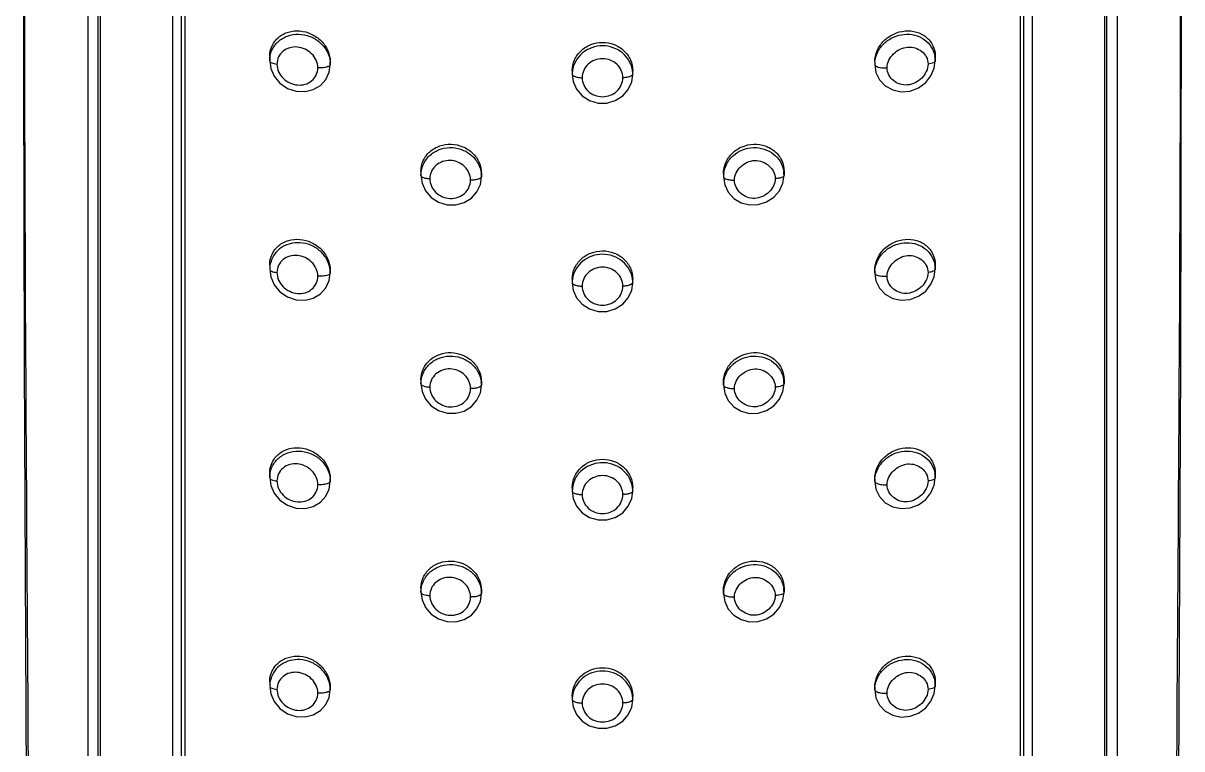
# Model space of a CAD drawing. Extents: x 300 to 2828, y 64 to 1916.
# Drawn here: x 1766.9 to 1824.4, y 1080.9 to 1116.9 of the extents above; entities that cross this region are included whole.
import ezdxf

# ---------------------------------------------------------------- set-up
doc = ezdxf.new("R2010")
doc.units = 0
doc.header["$LTSCALE"] = 10
doc.header["$MEASUREMENT"] = 0
doc.layers.add('DEF_LAYER_ASSEM_MEMBER', color=7, linetype='CONTINUOUS')

msp = doc.modelspace()

# ---------------------------------------------------------------- linework, layer by layer
at = {"layer": 'DEF_LAYER_ASSEM_MEMBER', "color": 7, "linetype": 'Continuous'}
for p, q in [((1770.641, 1048.031), (1770.641, 1132.409)), ((1820.641, 1048.122), (1820.641, 1132.193)), ((1774.759, 1047.203), (1774.759, 1129.128)), ((1774.316, 1127.71), (1774.315, 1047.239)), ((1824.314, 1100.026), (1824.366, 1121.752)), ((1770.729, 1119.593), (1770.729, 1048.153)), ((1820.553, 1048.153), (1820.553, 1119.593)), ((1816.524, 1047.175), (1816.524, 1118.664)), ((1816.968, 1047.239), (1816.967, 1118.679)), ((1779.141, 1115.285), (1779.141, 1115.071)), ((1812.141, 1115.285), (1812.141, 1115.071)), ((1779.139, 1115.071), (1779.139, 1115.071)), ((1779.139, 1115.071), (1779.195, 1114.689)), ((1782.141, 1115.017), (1782.141, 1114.89)), ((1794.141, 1114.577), (1794.141, 1114.403)), ((1797.141, 1114.396), (1797.141, 1114.577)), ((1809.141, 1115.017), (1809.141, 1114.884)), ((1812.09, 1114.698), (1812.143, 1115.071)), ((1812.143, 1115.071), (1812.143, 1115.071)), ((1786.641, 1109.582), (1786.641, 1109.392)), ((1789.641, 1109.478), (1789.641, 1109.322)), ((1801.641, 1109.478), (1801.641, 1109.316)), ((1804.641, 1109.582), (1804.641, 1109.392)), ((1779.141, 1104.946), (1779.141, 1104.731)), ((1812.141, 1104.946), (1812.141, 1104.731)), ((1779.139, 1104.731), (1779.139, 1104.731)), ((1779.139, 1104.731), (1779.195, 1104.349)), ((1782.141, 1104.677), (1782.141, 1104.55)), ((1794.141, 1104.237), (1794.141, 1104.064)), ((1797.141, 1104.056), (1797.141, 1104.237)), ((1809.141, 1104.541), (1809.141, 1104.677)), ((1812.09, 1104.358), (1812.143, 1104.731)), ((1812.143, 1104.731), (1812.143, 1104.731)), ((1786.641, 1099.242), (1786.641, 1099.052)), ((1789.641, 1099.138), (1789.641, 1098.982)), ((1801.641, 1098.975), (1801.641, 1099.138)), ((1804.641, 1099.242), (1804.641, 1099.052)), ((1779.141, 1094.606), (1779.141, 1094.391)), ((1812.141, 1094.606), (1812.141, 1094.391)), ((1779.139, 1094.391), (1779.139, 1094.391)), ((1779.139, 1094.391), (1779.195, 1094.009)), ((1782.141, 1094.337), (1782.141, 1094.21)), ((1794.141, 1093.897), (1794.141, 1093.724)), ((1797.141, 1093.716), (1797.141, 1093.897)), ((1809.141, 1094.201), (1809.141, 1094.337)), ((1812.09, 1094.018), (1812.143, 1094.391)), ((1812.143, 1094.391), (1812.143, 1094.391)), ((1786.641, 1088.903), (1786.641, 1088.712)), ((1789.641, 1088.798), (1789.641, 1088.642)), ((1801.641, 1088.635), (1801.641, 1088.798)), ((1804.641, 1088.903), (1804.641, 1088.712)), ((1779.141, 1084.266), (1779.141, 1084.052)), ((1812.141, 1084.266), (1812.141, 1084.052)), ((1779.139, 1084.052), (1779.139, 1084.051)), ((1779.139, 1084.051), (1779.195, 1083.669)), ((1782.141, 1083.997), (1782.141, 1083.87)), ((1794.141, 1083.557), (1794.141, 1083.384)), ((1797.141, 1083.377), (1797.141, 1083.557)), ((1809.141, 1083.861), (1809.141, 1083.997)), ((1812.09, 1083.678), (1812.143, 1084.051)), ((1812.143, 1084.052), (1812.143, 1084.051))]:
    msp.add_line(p, q, dxfattribs=at)
at = {"layer": 'DEF_LAYER_ASSEM_MEMBER', "color": 9, "linetype": 'Continuous'}
for p, q in [((1770.118, 1119.813), (1770.118, 1048.373)), ((1821.165, 1119.813), (1821.165, 1048.373)), ((1774.931, 1118.571), (1774.931, 1047.132)), ((1816.352, 1118.571), (1816.352, 1047.132))]:
    msp.add_line(p, q, dxfattribs=at)
at = {"layer": 'DEF_LAYER_ASSEM_MEMBER', "color": 7, "linetype": 'Continuous'}
for points in [[(1766.917, 1121.752), (1766.969, 1100.022), (1767.09, 1075.972), (1767.172, 1050.126)], [(1779.195, 1114.689), (1779.366, 1114.302), (1779.647, 1113.957), (1780.021, 1113.701), (1780.451, 1113.558), (1780.891, 1113.54), (1781.302, 1113.643), (1781.655, 1113.853), (1781.922, 1114.151), (1782.086, 1114.505), (1782.141, 1114.883)], [(1809.141, 1114.884), (1809.199, 1114.497), (1809.373, 1114.132), (1809.658, 1113.829), (1810.031, 1113.624), (1810.457, 1113.534), (1810.898, 1113.571), (1811.313, 1113.727), (1811.667, 1113.987), (1811.929, 1114.323), (1812.09, 1114.698)], [(1794.141, 1114.403), (1794.191, 1114.039), (1794.357, 1113.659), (1794.634, 1113.334), (1795, 1113.101), (1795.419, 1112.977), (1795.856, 1112.976), (1796.276, 1113.098), (1796.643, 1113.329), (1796.922, 1113.652), (1797.09, 1114.029), (1797.141, 1114.396)], [(1786.64, 1109.392), (1786.697, 1109.003), (1786.87, 1108.623), (1787.15, 1108.296), (1787.516, 1108.061), (1787.933, 1107.933), (1788.365, 1107.924), (1788.778, 1108.036), (1789.141, 1108.257), (1789.417, 1108.569), (1789.586, 1108.937), (1789.641, 1109.322)], [(1801.641, 1109.316), (1801.701, 1108.922), (1801.875, 1108.554), (1802.155, 1108.247), (1802.519, 1108.03), (1802.934, 1107.922), (1803.367, 1107.936), (1803.78, 1108.067), (1804.139, 1108.302), (1804.413, 1108.623), (1804.584, 1108.998), (1804.643, 1109.392)], [(1779.195, 1104.349), (1779.366, 1103.962), (1779.647, 1103.617), (1780.021, 1103.361), (1780.451, 1103.218), (1780.891, 1103.2), (1781.302, 1103.303), (1781.655, 1103.513), (1781.922, 1103.811), (1782.086, 1104.165), (1782.141, 1104.544)], [(1809.141, 1104.541), (1809.199, 1104.157), (1809.373, 1103.793), (1809.658, 1103.489), (1810.031, 1103.284), (1810.457, 1103.194), (1810.898, 1103.232), (1811.313, 1103.387), (1811.667, 1103.647), (1811.929, 1103.983), (1812.09, 1104.358)], [(1794.141, 1104.064), (1794.191, 1103.699), (1794.357, 1103.319), (1794.634, 1102.994), (1795, 1102.761), (1795.419, 1102.637), (1795.856, 1102.636), (1796.276, 1102.758), (1796.643, 1102.99), (1796.922, 1103.313), (1797.09, 1103.689), (1797.141, 1104.056)], [(1824.111, 1050.126), (1824.193, 1075.979), (1824.314, 1100.026)], [(1786.64, 1099.052), (1786.697, 1098.663), (1786.87, 1098.283), (1787.15, 1097.956), (1787.516, 1097.721), (1787.933, 1097.593), (1788.365, 1097.584), (1788.778, 1097.697), (1789.141, 1097.917), (1789.417, 1098.229), (1789.586, 1098.597), (1789.641, 1098.982)], [(1801.641, 1098.975), (1801.701, 1098.582), (1801.875, 1098.214), (1802.155, 1097.907), (1802.519, 1097.69), (1802.934, 1097.582), (1803.367, 1097.596), (1803.78, 1097.727), (1804.139, 1097.962), (1804.413, 1098.283), (1804.584, 1098.658), (1804.643, 1099.052)], [(1779.195, 1094.009), (1779.366, 1093.622), (1779.647, 1093.277), (1780.021, 1093.021), (1780.451, 1092.878), (1780.891, 1092.86), (1781.302, 1092.963), (1781.655, 1093.174), (1781.922, 1093.471), (1782.086, 1093.825), (1782.141, 1094.204)], [(1809.141, 1094.201), (1809.199, 1093.817), (1809.373, 1093.453), (1809.658, 1093.149), (1810.031, 1092.944), (1810.457, 1092.855), (1810.898, 1092.892), (1811.313, 1093.048), (1811.667, 1093.307), (1811.929, 1093.643), (1812.09, 1094.018)], [(1794.141, 1093.724), (1794.191, 1093.359), (1794.357, 1092.979), (1794.634, 1092.654), (1795, 1092.421), (1795.419, 1092.297), (1795.856, 1092.296), (1796.276, 1092.418), (1796.643, 1092.65), (1796.922, 1092.973), (1797.09, 1093.35), (1797.141, 1093.716)], [(1786.64, 1088.712), (1786.697, 1088.323), (1786.87, 1087.943), (1787.15, 1087.617), (1787.516, 1087.381), (1787.933, 1087.253), (1788.365, 1087.245), (1788.778, 1087.357), (1789.141, 1087.577), (1789.417, 1087.889), (1789.586, 1088.257), (1789.641, 1088.642)], [(1801.641, 1088.635), (1801.701, 1088.242), (1801.875, 1087.874), (1802.155, 1087.567), (1802.519, 1087.351), (1802.934, 1087.243), (1803.367, 1087.256), (1803.78, 1087.387), (1804.139, 1087.622), (1804.413, 1087.943), (1804.584, 1088.318), (1804.643, 1088.712)], [(1779.195, 1083.669), (1779.366, 1083.282), (1779.647, 1082.938), (1780.021, 1082.681), (1780.451, 1082.538), (1780.891, 1082.52), (1781.302, 1082.624), (1781.655, 1082.834), (1781.922, 1083.131), (1782.086, 1083.485), (1782.141, 1083.864)], [(1809.141, 1083.861), (1809.199, 1083.477), (1809.373, 1083.113), (1809.658, 1082.81), (1810.031, 1082.604), (1810.457, 1082.515), (1810.898, 1082.552), (1811.313, 1082.708), (1811.667, 1082.967), (1811.929, 1083.304), (1812.09, 1083.678)], [(1794.141, 1083.384), (1794.191, 1083.019), (1794.357, 1082.639), (1794.634, 1082.314), (1795, 1082.081), (1795.419, 1081.957), (1795.856, 1081.956), (1796.276, 1082.078), (1796.643, 1082.31), (1796.922, 1082.633), (1797.09, 1083.01), (1797.141, 1083.377)]]:
    msp.add_lwpolyline(points, dxfattribs=at)
at = {"layer": 'DEF_LAYER_ASSEM_MEMBER', "color": 9, "linetype": 'Continuous'}
for centre, radius, start, end in [((1810.835, 1115.071), 1.307, 0.00543, 9.35968), ((1780.807, 1114.89), 1.335, 0.0173, 5.37379), ((1795.469, 1114.403), 1.327, 172.57023, 179.98452), ((1795.814, 1114.403), 1.327, 0.01528, 7.43082), ((1810.473, 1114.89), 1.331, 174.6161, 179.9833), ((1788.311, 1109.321), 1.33, 0.01786, 6.65614), ((1802.97, 1109.321), 1.329, 173.33994, 179.98175), ((1803.322, 1109.392), 1.319, 0.01452, 8.22084), ((1810.835, 1104.731), 1.307, 0.00543, 9.35968), ((1780.805, 1104.55), 1.336, 0.01617, 5.37905), ((1795.469, 1104.063), 1.327, 172.57023, 179.98452), ((1795.814, 1104.063), 1.327, 0.01528, 7.43082), ((1810.473, 1104.55), 1.331, 174.6161, 179.9833), ((1788.311, 1098.982), 1.33, 0.01786, 6.65614), ((1802.97, 1098.982), 1.329, 173.33994, 179.98175), ((1803.322, 1099.052), 1.319, 0.01452, 8.22084), ((1810.835, 1094.391), 1.307, 0.00543, 9.35968), ((1780.807, 1094.21), 1.335, 0.0173, 5.37379), ((1795.815, 1093.723), 1.326, 0.01713, 7.42141), ((1810.473, 1094.21), 1.331, 174.6161, 179.9833), ((1788.311, 1088.642), 1.33, 0.01786, 6.65614), ((1802.97, 1088.642), 1.329, 173.33994, 179.98175), ((1803.322, 1088.712), 1.319, 0.01452, 8.22084), ((1810.835, 1084.051), 1.307, 0.00543, 9.35968), ((1780.805, 1083.87), 1.336, 0.01617, 5.37905), ((1795.469, 1083.383), 1.327, 172.57023, 179.98452), ((1795.814, 1083.383), 1.327, 0.01528, 7.43082), ((1810.473, 1083.87), 1.331, 174.6161, 179.9833)]:
    msp.add_arc(centre, radius, start, end, dxfattribs=at)
for points, start_tangent, end_tangent in [([(1766.972, 1121.641), (1767.125, 1085.886), (1767.303, 1050.126)], (-0.00001, -1), (0.000769, -1)), ([(1823.98, 1050.125), (1824.157, 1085.886), (1824.311, 1121.641)], (0.00077, 1), (-0.00001, 1)), ([(1779.141, 1115.071), (1779.251, 1115.59), (1779.56, 1116.018), (1780.024, 1116.297), (1780.574, 1116.388), (1781.134, 1116.279), (1781.625, 1115.984), (1781.977, 1115.542), (1782.136, 1115.015)], (0, 1), (0.093403, -0.995628)), ([(1809.147, 1115.015), (1809.293, 1115.516), (1809.616, 1115.945), (1810.07, 1116.246), (1810.596, 1116.382), (1811.127, 1116.34), (1811.597, 1116.122), (1811.945, 1115.755), (1812.124, 1115.284)], (0.09359, 0.995611), (0.162807, -0.986658)), ([(1781.526, 1114.724), (1781.445, 1115.098), (1781.22, 1115.422), (1780.891, 1115.649), (1780.511, 1115.751), (1780.131, 1115.717), (1779.805, 1115.55), (1779.582, 1115.266), (1779.499, 1114.908)], (-0.005119, 0.999987), (-0.009536, -0.999955)), ([(1795.641, 1115.813), (1795.11, 1115.722), (1794.647, 1115.459), (1794.314, 1115.06), (1794.153, 1114.575)], (-1, 0.00002), (-0.129178, -0.991621)), ([(1797.13, 1114.575), (1796.969, 1115.06), (1796.635, 1115.459), (1796.173, 1115.722), (1795.641, 1115.813)], (-0.129199, 0.991619), (-1, 0.00002)), ([(1796.647, 1114.233), (1796.57, 1114.593), (1796.352, 1114.898), (1796.025, 1115.099), (1795.641, 1115.171), (1795.258, 1115.1), (1794.931, 1114.898), (1794.713, 1114.593), (1794.635, 1114.233)], (-0.008394, 0.999965), (-0.015147, -0.999885)), ([(1779.139, 1115.071), (1779.239, 1114.969), (1779.355, 1114.931), (1779.499, 1114.908)], (-0.000044, -1), (0.994976, -0.100112)), ([(1779.499, 1114.908), (1779.805, 1114.205), (1780.131, 1113.975), (1780.511, 1113.871), (1780.891, 1113.906), (1781.22, 1114.076), (1781.445, 1114.363), (1781.526, 1114.724)], (0.009606, -0.999954), (0.005166, 0.999987)), ([(1782.023, 1114.78), (1781.798, 1114.728), (1781.526, 1114.724)], (-0.927687, -0.37336), (-0.996727, 0.08084)), ([(1782.141, 1114.89), (1782.134, 1114.86), (1782.023, 1114.78)], (0, -1), (-0.927687, -0.37336)), ([(1809.141, 1114.89), (1809.149, 1114.86), (1809.26, 1114.78)], (0, -1), (0.927687, -0.37336)), ([(1809.26, 1114.78), (1809.485, 1114.728), (1809.757, 1114.724)], (0.927687, -0.37336), (0.996727, 0.08084)), ([(1812.143, 1115.071), (1812.043, 1114.969), (1811.928, 1114.931), (1811.784, 1114.908)], (0.000061, -1), (-0.994976, -0.100112)), ([(1794.141, 1114.403), (1794.178, 1114.339), (1794.285, 1114.284), (1794.445, 1114.246), (1794.635, 1114.233)], (0.000045, -1), (0.999992, -0.003959)), ([(1794.635, 1114.233), (1794.713, 1113.872), (1794.931, 1113.566), (1795.641, 1113.29), (1796.352, 1113.566), (1796.57, 1113.872), (1796.647, 1114.233)], (0.015156, -0.999885), (0.008362, 0.999965)), ([(1797.141, 1114.403), (1797.104, 1114.339), (1796.997, 1114.284), (1796.837, 1114.246), (1796.647, 1114.233)], (0, -1), (-0.999992, -0.003931)), ([(1786.641, 1109.392), (1786.748, 1109.91), (1787.052, 1110.349), (1787.511, 1110.648), (1788.059, 1110.764), (1788.618, 1110.68), (1789.111, 1110.409), (1789.466, 1109.988), (1789.632, 1109.476)], (0, 1), (0.115698, -0.993284)), ([(1801.65, 1109.476), (1801.805, 1109.966), (1802.134, 1110.376), (1803.123, 1110.764), (1804.121, 1110.446), (1804.46, 1110.059), (1804.628, 1109.58)], (0.115759, 0.993277), (0.14292, -0.989734)), ([(1789.098, 1109.152), (1789.021, 1109.516), (1788.801, 1109.828), (1788.473, 1110.04), (1788.09, 1110.125), (1787.38, 1109.878), (1787.16, 1109.581), (1787.081, 1109.223)], (-0.009948, 0.999951), (-0.013324, -0.999911)), ([(1786.64, 1109.392), (1786.766, 1109.279), (1786.909, 1109.241), (1787.081, 1109.223)], (0.000004, -1), (0.999166, -0.040834)), ([(1804.643, 1109.392), (1804.516, 1109.279), (1804.374, 1109.241), (1804.202, 1109.223)], (-0.000002, -1), (-0.999166, -0.040834)), ([(1787.081, 1109.223), (1787.16, 1108.858), (1787.38, 1108.544), (1787.706, 1108.329), (1788.09, 1108.244), (1788.473, 1108.302), (1788.801, 1108.494), (1789.021, 1108.792), (1789.098, 1109.152)], (0.013279, -0.999912), (0.009787, 0.999952)), ([(1789.641, 1109.322), (1789.599, 1109.253), (1789.479, 1109.196), (1789.303, 1109.16), (1789.098, 1109.152)], (0, -1), (-0.999567, 0.029429)), ([(1801.641, 1109.322), (1801.684, 1109.253), (1801.803, 1109.196), (1801.98, 1109.16), (1802.184, 1109.152)], (0, -1), (0.999567, 0.029429)), ([(1780.641, 1106.046), (1780.159, 1105.999), (1779.727, 1105.807), (1779.391, 1105.49), (1779.19, 1105.082)], (-0.998169, 0.060479), (-0.272468, -0.962165)), ([(1782.136, 1104.675), (1781.985, 1105.187), (1781.651, 1105.622), (1781.182, 1105.92), (1780.641, 1106.046)], (-0.093514, 0.995618), (-0.998168, 0.06051)), ([(1809.147, 1104.675), (1809.293, 1105.176), (1809.616, 1105.605), (1810.07, 1105.906), (1810.596, 1106.042), (1811.127, 1106), (1811.597, 1105.782), (1811.945, 1105.415), (1812.124, 1104.944)], (0.09359, 0.995611), (0.162807, -0.986658)), ([(1781.526, 1104.384), (1781.445, 1104.758), (1781.22, 1105.082), (1780.891, 1105.309), (1780.511, 1105.411), (1780.131, 1105.377), (1779.805, 1105.21), (1779.582, 1104.926), (1779.499, 1104.568)], (-0.005119, 0.999987), (-0.009536, -0.999955)), ([(1795.641, 1105.474), (1795.11, 1105.382), (1794.647, 1105.119), (1794.314, 1104.72), (1794.153, 1104.235)], (-1, 0.00002), (-0.129178, -0.991621)), ([(1797.13, 1104.235), (1796.969, 1104.72), (1796.635, 1105.119), (1796.173, 1105.382), (1795.641, 1105.474)], (-0.129199, 0.991619), (-1, 0.00002)), ([(1779.19, 1105.082), (1779.141, 1104.731)], (-0.272468, -0.962165), (0, -1)), ([(1796.647, 1103.893), (1796.57, 1104.253), (1796.352, 1104.558), (1796.025, 1104.76), (1795.641, 1104.832), (1795.258, 1104.76), (1794.931, 1104.558), (1794.713, 1104.253), (1794.635, 1103.893)], (-0.008394, 0.999965), (-0.015147, -0.999885)), ([(1779.139, 1104.731), (1779.239, 1104.629), (1779.355, 1104.591), (1779.499, 1104.568)], (-0.000044, -1), (0.994976, -0.100112)), ([(1779.499, 1104.568), (1779.805, 1103.865), (1780.131, 1103.635), (1780.511, 1103.531), (1780.891, 1103.566), (1781.22, 1103.736), (1781.445, 1104.023), (1781.526, 1104.384)], (0.009606, -0.999954), (0.005166, 0.999987)), ([(1782.023, 1104.44), (1781.798, 1104.388), (1781.526, 1104.384)], (-0.927687, -0.37336), (-0.996727, 0.08084)), ([(1782.141, 1104.55), (1782.134, 1104.52), (1782.023, 1104.44)], (0, -1), (-0.927687, -0.37336)), ([(1809.141, 1104.55), (1809.149, 1104.52), (1809.26, 1104.44)], (0, -1), (0.927687, -0.37336)), ([(1809.26, 1104.44), (1809.485, 1104.388), (1809.757, 1104.384)], (0.927687, -0.37336), (0.996727, 0.08084)), ([(1812.143, 1104.731), (1812.043, 1104.629), (1811.928, 1104.591), (1811.784, 1104.568)], (0.000061, -1), (-0.994976, -0.100112)), ([(1794.141, 1104.064), (1794.178, 1103.999), (1794.285, 1103.944), (1794.445, 1103.907), (1794.635, 1103.893)], (0.000045, -1), (0.999992, -0.003959)), ([(1794.635, 1103.893), (1794.713, 1103.532), (1794.931, 1103.226), (1795.641, 1102.95), (1796.352, 1103.226), (1796.57, 1103.532), (1796.647, 1103.893)], (0.015156, -0.999885), (0.008362, 0.999965)), ([(1797.141, 1104.064), (1797.104, 1103.999), (1796.997, 1103.944), (1796.837, 1103.907), (1796.647, 1103.893)], (0, -1), (-0.999992, -0.003931)), ([(1786.641, 1099.052), (1786.748, 1099.57), (1787.052, 1100.009), (1787.511, 1100.308), (1788.059, 1100.424), (1788.618, 1100.34), (1789.111, 1100.069), (1789.466, 1099.648), (1789.632, 1099.136)], (0, 1), (0.115698, -0.993284)), ([(1801.65, 1099.136), (1801.805, 1099.626), (1802.134, 1100.037), (1803.123, 1100.424), (1804.121, 1100.106), (1804.46, 1099.719), (1804.628, 1099.24)], (0.115759, 0.993277), (0.14292, -0.989734)), ([(1789.098, 1098.812), (1789.021, 1099.176), (1788.801, 1099.488), (1788.473, 1099.701), (1788.09, 1099.785), (1787.38, 1099.538), (1787.16, 1099.241), (1787.081, 1098.883)], (-0.009948, 0.999951), (-0.013324, -0.999911)), ([(1786.64, 1099.052), (1786.766, 1098.939), (1786.909, 1098.901), (1787.081, 1098.883)], (0.000004, -1), (0.999166, -0.040834)), ([(1804.643, 1099.052), (1804.516, 1098.939), (1804.374, 1098.901), (1804.202, 1098.883)], (-0.000002, -1), (-0.999166, -0.040834)), ([(1787.081, 1098.883), (1787.16, 1098.518), (1787.38, 1098.204), (1787.706, 1097.99), (1788.09, 1097.904), (1788.473, 1097.962), (1788.801, 1098.154), (1789.021, 1098.452), (1789.098, 1098.812)], (0.013279, -0.999912), (0.009787, 0.999952)), ([(1789.641, 1098.982), (1789.599, 1098.913), (1789.479, 1098.856), (1789.303, 1098.821), (1789.098, 1098.812)], (0, -1), (-0.999567, 0.029429)), ([(1801.641, 1098.982), (1801.684, 1098.913), (1801.803, 1098.856), (1801.98, 1098.821), (1802.184, 1098.812)], (0, -1), (0.999567, 0.029429)), ([(1779.141, 1094.391), (1779.251, 1094.91), (1779.56, 1095.338), (1780.024, 1095.617), (1780.574, 1095.708), (1781.134, 1095.599), (1781.625, 1095.305), (1781.977, 1094.862), (1782.136, 1094.335)], (0, 1), (0.093403, -0.995628)), ([(1809.147, 1094.335), (1809.293, 1094.836), (1809.616, 1095.265), (1810.07, 1095.566), (1810.596, 1095.702), (1811.127, 1095.66), (1811.597, 1095.442), (1811.945, 1095.075), (1812.124, 1094.604)], (0.09359, 0.995611), (0.162807, -0.986658)), ([(1781.526, 1094.044), (1781.445, 1094.418), (1781.22, 1094.743), (1780.891, 1094.969), (1780.511, 1095.071), (1780.131, 1095.038), (1779.805, 1094.87), (1779.582, 1094.586), (1779.499, 1094.228)], (-0.005119, 0.999987), (-0.009536, -0.999955)), ([(1797.13, 1093.895), (1796.958, 1094.399), (1796.601, 1094.807), (1795.55, 1095.131), (1794.549, 1094.69), (1794.247, 1094.243), (1794.141, 1093.724)], (-0.129004, 0.991644), (0, -1)), ([(1796.647, 1093.553), (1796.57, 1093.913), (1796.352, 1094.218), (1796.025, 1094.42), (1795.641, 1094.492), (1795.258, 1094.42), (1794.931, 1094.218), (1794.713, 1093.913), (1794.635, 1093.553)], (-0.008394, 0.999965), (-0.015147, -0.999885)), ([(1779.139, 1094.391), (1779.239, 1094.289), (1779.355, 1094.251), (1779.499, 1094.228)], (-0.000044, -1), (0.994976, -0.100112)), ([(1779.499, 1094.228), (1779.805, 1093.525), (1780.131, 1093.295), (1780.511, 1093.191), (1780.891, 1093.226), (1781.22, 1093.396), (1781.445, 1093.683), (1781.526, 1094.044)], (0.009606, -0.999954), (0.005166, 0.999987)), ([(1782.023, 1094.1), (1781.798, 1094.048), (1781.526, 1094.044)], (-0.927687, -0.37336), (-0.996727, 0.08084)), ([(1782.141, 1094.21), (1782.134, 1094.18), (1782.023, 1094.1)], (0, -1), (-0.927687, -0.37336)), ([(1809.141, 1094.21), (1809.149, 1094.18), (1809.26, 1094.1)], (0, -1), (0.927687, -0.37336)), ([(1809.26, 1094.1), (1809.485, 1094.048), (1809.757, 1094.044)], (0.927687, -0.37336), (0.996727, 0.08084)), ([(1812.143, 1094.391), (1812.043, 1094.289), (1811.928, 1094.251), (1811.784, 1094.228)], (0.000061, -1), (-0.994976, -0.100112)), ([(1794.141, 1093.724), (1794.178, 1093.659), (1794.285, 1093.604), (1794.445, 1093.567), (1794.635, 1093.553)], (0.000045, -1), (0.999992, -0.003959)), ([(1794.635, 1093.553), (1794.713, 1093.192), (1794.931, 1092.886), (1795.641, 1092.611), (1796.352, 1092.886), (1796.57, 1093.192), (1796.647, 1093.553)], (0.015156, -0.999885), (0.008362, 0.999965)), ([(1797.141, 1093.724), (1797.104, 1093.659), (1796.997, 1093.604), (1796.837, 1093.567), (1796.647, 1093.553)], (0, -1), (-0.999992, -0.003931)), ([(1786.641, 1088.712), (1786.748, 1089.23), (1787.052, 1089.669), (1787.511, 1089.968), (1788.059, 1090.084), (1788.618, 1090), (1789.111, 1089.729), (1789.466, 1089.308), (1789.632, 1088.796)], (0, 1), (0.115698, -0.993284)), ([(1801.65, 1088.796), (1801.805, 1089.286), (1802.134, 1089.697), (1803.123, 1090.084), (1804.121, 1089.766), (1804.46, 1089.38), (1804.628, 1088.9)], (0.115759, 0.993277), (0.14292, -0.989734)), ([(1789.098, 1088.472), (1789.021, 1088.836), (1788.801, 1089.148), (1788.473, 1089.361), (1788.09, 1089.445), (1787.38, 1089.198), (1787.16, 1088.901), (1787.081, 1088.543)], (-0.009948, 0.999951), (-0.013324, -0.999911)), ([(1786.64, 1088.712), (1786.766, 1088.599), (1786.909, 1088.561), (1787.081, 1088.543)], (0.000004, -1), (0.999166, -0.040834)), ([(1804.643, 1088.712), (1804.516, 1088.599), (1804.374, 1088.561), (1804.202, 1088.543)], (-0.000002, -1), (-0.999166, -0.040834)), ([(1787.081, 1088.543), (1787.16, 1088.178), (1787.38, 1087.864), (1787.706, 1087.65), (1788.09, 1087.564), (1788.473, 1087.623), (1788.801, 1087.814), (1789.021, 1088.113), (1789.098, 1088.472)], (0.013279, -0.999912), (0.009787, 0.999952)), ([(1789.641, 1088.642), (1789.599, 1088.573), (1789.479, 1088.516), (1789.303, 1088.481), (1789.098, 1088.472)], (0, -1), (-0.999567, 0.029429)), ([(1801.641, 1088.642), (1801.684, 1088.573), (1801.803, 1088.516), (1801.98, 1088.481), (1802.184, 1088.472)], (0, -1), (0.999567, 0.029429)), ([(1780.641, 1085.366), (1780.159, 1085.319), (1779.727, 1085.127), (1779.391, 1084.811), (1779.19, 1084.402)], (-0.998169, 0.060479), (-0.272468, -0.962165)), ([(1782.136, 1083.995), (1781.985, 1084.508), (1781.651, 1084.942), (1781.182, 1085.24), (1780.641, 1085.366)], (-0.093514, 0.995618), (-0.998168, 0.06051)), ([(1809.147, 1083.995), (1809.293, 1084.497), (1809.616, 1084.925), (1810.07, 1085.226), (1810.596, 1085.363), (1811.127, 1085.32), (1811.597, 1085.103), (1811.945, 1084.735), (1812.124, 1084.264)], (0.09359, 0.995611), (0.162807, -0.986658)), ([(1781.526, 1083.704), (1781.445, 1084.078), (1781.22, 1084.403), (1780.891, 1084.629), (1780.511, 1084.731), (1780.131, 1084.698), (1779.805, 1084.53), (1779.582, 1084.246), (1779.499, 1083.888)], (-0.005119, 0.999987), (-0.009536, -0.999955)), ([(1795.641, 1084.794), (1795.11, 1084.702), (1794.647, 1084.44), (1794.314, 1084.04), (1794.153, 1083.555)], (-1, 0.00002), (-0.129178, -0.991621)), ([(1797.13, 1083.555), (1796.969, 1084.04), (1796.635, 1084.44), (1796.173, 1084.702), (1795.641, 1084.794)], (-0.129199, 0.991619), (-1, 0.00002)), ([(1779.19, 1084.402), (1779.141, 1084.052)], (-0.272468, -0.962165), (0, -1)), ([(1796.647, 1083.213), (1796.57, 1083.574), (1796.352, 1083.878), (1796.025, 1084.08), (1795.641, 1084.152), (1795.258, 1084.08), (1794.931, 1083.878), (1794.713, 1083.573), (1794.635, 1083.213)], (-0.008394, 0.999965), (-0.015147, -0.999885)), ([(1779.139, 1084.051), (1779.239, 1083.949), (1779.355, 1083.911), (1779.499, 1083.888)], (-0.000044, -1), (0.994976, -0.100112)), ([(1779.499, 1083.888), (1779.805, 1083.185), (1780.131, 1082.955), (1780.511, 1082.851), (1780.891, 1082.886), (1781.22, 1083.056), (1781.445, 1083.344), (1781.526, 1083.704)], (0.009606, -0.999954), (0.005166, 0.999987)), ([(1782.023, 1083.76), (1781.798, 1083.708), (1781.526, 1083.704)], (-0.927687, -0.37336), (-0.996727, 0.08084)), ([(1782.141, 1083.87), (1782.134, 1083.841), (1782.023, 1083.76)], (0, -1), (-0.927687, -0.37336)), ([(1809.141, 1083.87), (1809.149, 1083.841), (1809.26, 1083.76)], (0, -1), (0.927687, -0.37336)), ([(1809.26, 1083.76), (1809.485, 1083.708), (1809.757, 1083.704)], (0.927687, -0.37336), (0.996727, 0.08084)), ([(1812.143, 1084.051), (1812.043, 1083.949), (1811.928, 1083.911), (1811.784, 1083.888)], (0.000061, -1), (-0.994976, -0.100112)), ([(1794.141, 1083.384), (1794.178, 1083.319), (1794.285, 1083.264), (1794.445, 1083.227), (1794.635, 1083.213)], (0.000045, -1), (0.999992, -0.003959)), ([(1794.635, 1083.213), (1794.713, 1082.852), (1794.931, 1082.546), (1795.641, 1082.271), (1796.352, 1082.546), (1796.57, 1082.852), (1796.647, 1083.213)], (0.015156, -0.999885), (0.008362, 0.999965)), ([(1797.141, 1083.384), (1797.104, 1083.319), (1796.997, 1083.264), (1796.837, 1083.227), (1796.647, 1083.213)], (0, -1), (-0.999992, -0.003931))]:
    msp.add_spline(points, degree=3, dxfattribs=dict(at, start_tangent=start_tangent, end_tangent=end_tangent))
at = {"layer": 'DEF_LAYER_ASSEM_MEMBER', "color": 7, "linetype": 'Continuous'}
for points, start_tangent, end_tangent in [([(1779.141, 1115.285), (1779.259, 1115.82), (1779.588, 1116.244), (1780.071, 1116.497), (1780.636, 1116.551), (1781.204, 1116.399), (1781.692, 1116.058), (1782.024, 1115.574), (1782.141, 1115.017)], (0, 1), (0, -1)), ([(1809.141, 1115.017), (1809.259, 1115.574), (1809.591, 1116.058), (1810.079, 1116.399), (1810.647, 1116.551), (1811.211, 1116.497), (1811.695, 1116.244), (1812.024, 1115.82), (1812.141, 1115.285)], (0, 1), (0, -1)), ([(1794.141, 1114.577), (1794.256, 1115.115), (1794.581, 1115.571), (1795.067, 1115.875), (1795.641, 1115.982), (1796.215, 1115.875), (1796.702, 1115.571), (1797.027, 1115.115), (1797.141, 1114.577)], (0, 1), (0, -1)), ([(1809.757, 1114.724), (1809.842, 1115.094), (1810.071, 1115.413), (1810.395, 1115.642), (1810.771, 1115.751), (1811.146, 1115.708), (1811.467, 1115.536), (1811.696, 1115.261), (1811.784, 1114.908)], (-0.006402, 0.99998), (0.002112, -0.999998)), ([(1811.784, 1114.908), (1811.468, 1114.215), (1811.147, 1113.981), (1810.772, 1113.871), (1810.395, 1113.912), (1810.071, 1114.087), (1809.843, 1114.368), (1809.757, 1114.724)], (-0.003021, -0.999995), (0.004784, 0.999989)), ([(1786.641, 1109.582), (1786.756, 1110.118), (1787.082, 1110.562), (1787.568, 1110.847), (1788.14, 1110.934), (1788.713, 1110.808), (1789.2, 1110.489), (1789.527, 1110.022), (1789.641, 1109.478)], (0, 1), (0, -1)), ([(1801.641, 1109.478), (1801.756, 1110.022), (1802.082, 1110.489), (1802.569, 1110.808), (1803.143, 1110.934), (1803.715, 1110.847), (1804.201, 1110.562), (1804.527, 1110.118), (1804.641, 1109.582)], (0, 1), (0, -1)), ([(1802.184, 1109.152), (1802.267, 1109.512), (1802.492, 1109.818), (1802.813, 1110.034), (1803.192, 1110.125), (1803.891, 1109.866), (1804.116, 1109.576), (1804.202, 1109.223)], (-0.001034, 0.999999), (0.005815, -0.999983)), ([(1804.202, 1109.223), (1804.116, 1108.862), (1803.892, 1108.554), (1803.192, 1108.244), (1802.813, 1108.308), (1802.491, 1108.504), (1802.268, 1108.797), (1802.184, 1109.152)], (-0.006849, -0.999977), (-0.000313, 1)), ([(1779.141, 1104.946), (1779.259, 1105.48), (1779.588, 1105.904), (1780.071, 1106.157), (1780.636, 1106.211), (1781.204, 1106.059), (1781.692, 1105.719), (1782.024, 1105.234), (1782.141, 1104.677)], (0, 1), (0, -1)), ([(1809.141, 1104.677), (1809.259, 1105.234), (1809.591, 1105.719), (1810.079, 1106.059), (1810.647, 1106.211), (1811.211, 1106.157), (1811.695, 1105.904), (1812.024, 1105.48), (1812.141, 1104.946)], (0, 1), (0, -1)), ([(1794.141, 1104.237), (1794.256, 1104.776), (1794.581, 1105.231), (1795.067, 1105.535), (1795.641, 1105.642), (1796.215, 1105.536), (1796.702, 1105.231), (1797.027, 1104.776), (1797.141, 1104.237)], (0, 1), (0, -1)), ([(1809.757, 1104.384), (1809.842, 1104.754), (1810.071, 1105.073), (1810.395, 1105.302), (1810.771, 1105.411), (1811.146, 1105.368), (1811.467, 1105.197), (1811.696, 1104.921), (1811.784, 1104.568)], (-0.006402, 0.99998), (0.002112, -0.999998)), ([(1811.784, 1104.568), (1811.468, 1103.875), (1811.147, 1103.642), (1810.772, 1103.531), (1810.395, 1103.572), (1810.071, 1103.747), (1809.843, 1104.028), (1809.757, 1104.384)], (-0.003021, -0.999995), (0.004784, 0.999989)), ([(1786.641, 1099.242), (1786.756, 1099.778), (1787.082, 1100.222), (1787.568, 1100.507), (1788.14, 1100.594), (1788.713, 1100.468), (1789.2, 1100.149), (1789.527, 1099.682), (1789.641, 1099.138)], (0, 1), (0, -1)), ([(1801.641, 1099.138), (1801.756, 1099.682), (1802.082, 1100.149), (1802.569, 1100.468), (1803.143, 1100.594), (1803.715, 1100.508), (1804.201, 1100.222), (1804.527, 1099.778), (1804.641, 1099.242)], (0, 1), (0, -1)), ([(1802.184, 1098.812), (1802.267, 1099.172), (1802.492, 1099.478), (1802.813, 1099.694), (1803.192, 1099.785), (1803.891, 1099.526), (1804.116, 1099.236), (1804.202, 1098.883)], (-0.001034, 0.999999), (0.005815, -0.999983)), ([(1804.202, 1098.883), (1804.116, 1098.522), (1803.892, 1098.214), (1803.192, 1097.904), (1802.813, 1097.968), (1802.491, 1098.164), (1802.268, 1098.457), (1802.184, 1098.812)], (-0.006849, -0.999977), (-0.000313, 1)), ([(1779.141, 1094.606), (1779.259, 1095.141), (1779.588, 1095.564), (1780.071, 1095.817), (1780.636, 1095.871), (1781.204, 1095.719), (1781.692, 1095.379), (1782.024, 1094.894), (1782.141, 1094.337)], (0, 1), (0, -1)), ([(1809.141, 1094.337), (1809.259, 1094.894), (1809.591, 1095.379), (1810.079, 1095.719), (1810.647, 1095.871), (1811.211, 1095.817), (1811.695, 1095.564), (1812.024, 1095.141), (1812.141, 1094.606)], (0, 1), (0, -1)), ([(1794.141, 1093.897), (1794.256, 1094.436), (1794.581, 1094.891), (1795.067, 1095.196), (1795.641, 1095.302), (1796.215, 1095.196), (1796.702, 1094.891), (1797.027, 1094.436), (1797.141, 1093.897)], (0, 1), (0, -1)), ([(1809.757, 1094.044), (1809.842, 1094.414), (1810.071, 1094.733), (1810.395, 1094.962), (1810.771, 1095.071), (1811.146, 1095.028), (1811.467, 1094.857), (1811.696, 1094.581), (1811.784, 1094.228)], (-0.006402, 0.99998), (0.002112, -0.999998)), ([(1811.784, 1094.228), (1811.468, 1093.535), (1811.147, 1093.302), (1810.772, 1093.191), (1810.395, 1093.232), (1810.071, 1093.407), (1809.843, 1093.688), (1809.757, 1094.044)], (-0.003021, -0.999995), (0.004784, 0.999989)), ([(1786.641, 1088.903), (1786.756, 1089.438), (1787.082, 1089.882), (1787.568, 1090.168), (1788.14, 1090.254), (1788.713, 1090.129), (1789.2, 1089.809), (1789.527, 1089.342), (1789.641, 1088.798)], (0, 1), (0, -1)), ([(1801.641, 1088.798), (1801.756, 1089.342), (1802.082, 1089.809), (1802.569, 1090.129), (1803.143, 1090.254), (1803.715, 1090.168), (1804.201, 1089.882), (1804.527, 1089.438), (1804.641, 1088.903)], (0, 1), (0, -1)), ([(1802.184, 1088.472), (1802.267, 1088.832), (1802.492, 1089.138), (1802.813, 1089.354), (1803.192, 1089.445), (1803.891, 1089.186), (1804.116, 1088.896), (1804.202, 1088.543)], (-0.001034, 0.999999), (0.005815, -0.999983)), ([(1804.202, 1088.543), (1804.116, 1088.182), (1803.892, 1087.874), (1803.192, 1087.564), (1802.813, 1087.628), (1802.491, 1087.824), (1802.268, 1088.117), (1802.184, 1088.472)], (-0.006849, -0.999977), (-0.000313, 1)), ([(1779.141, 1084.266), (1779.259, 1084.801), (1779.588, 1085.224), (1780.071, 1085.477), (1780.636, 1085.531), (1781.204, 1085.379), (1781.692, 1085.039), (1782.024, 1084.554), (1782.141, 1083.997)], (0, 1), (0, -1)), ([(1809.141, 1083.997), (1809.259, 1084.554), (1809.591, 1085.039), (1810.079, 1085.379), (1810.647, 1085.531), (1811.211, 1085.477), (1811.695, 1085.224), (1812.024, 1084.801), (1812.141, 1084.266)], (0, 1), (0, -1)), ([(1794.141, 1083.557), (1794.256, 1084.096), (1794.581, 1084.552), (1795.067, 1084.856), (1795.641, 1084.962), (1796.215, 1084.856), (1796.702, 1084.552), (1797.027, 1084.096), (1797.141, 1083.557)], (0, 1), (0, -1)), ([(1809.757, 1083.704), (1809.842, 1084.074), (1810.071, 1084.393), (1810.395, 1084.623), (1810.771, 1084.731), (1811.146, 1084.688), (1811.467, 1084.517), (1811.696, 1084.241), (1811.784, 1083.888)], (-0.006402, 0.99998), (0.002112, -0.999998)), ([(1811.784, 1083.888), (1811.468, 1083.195), (1811.147, 1082.962), (1810.772, 1082.851), (1810.395, 1082.892), (1810.071, 1083.067), (1809.843, 1083.348), (1809.757, 1083.704)], (-0.003021, -0.999995), (0.004784, 0.999989))]:
    msp.add_spline(points, degree=3, dxfattribs=dict(at, start_tangent=start_tangent, end_tangent=end_tangent))

doc.saveas('drawing.dxf')
